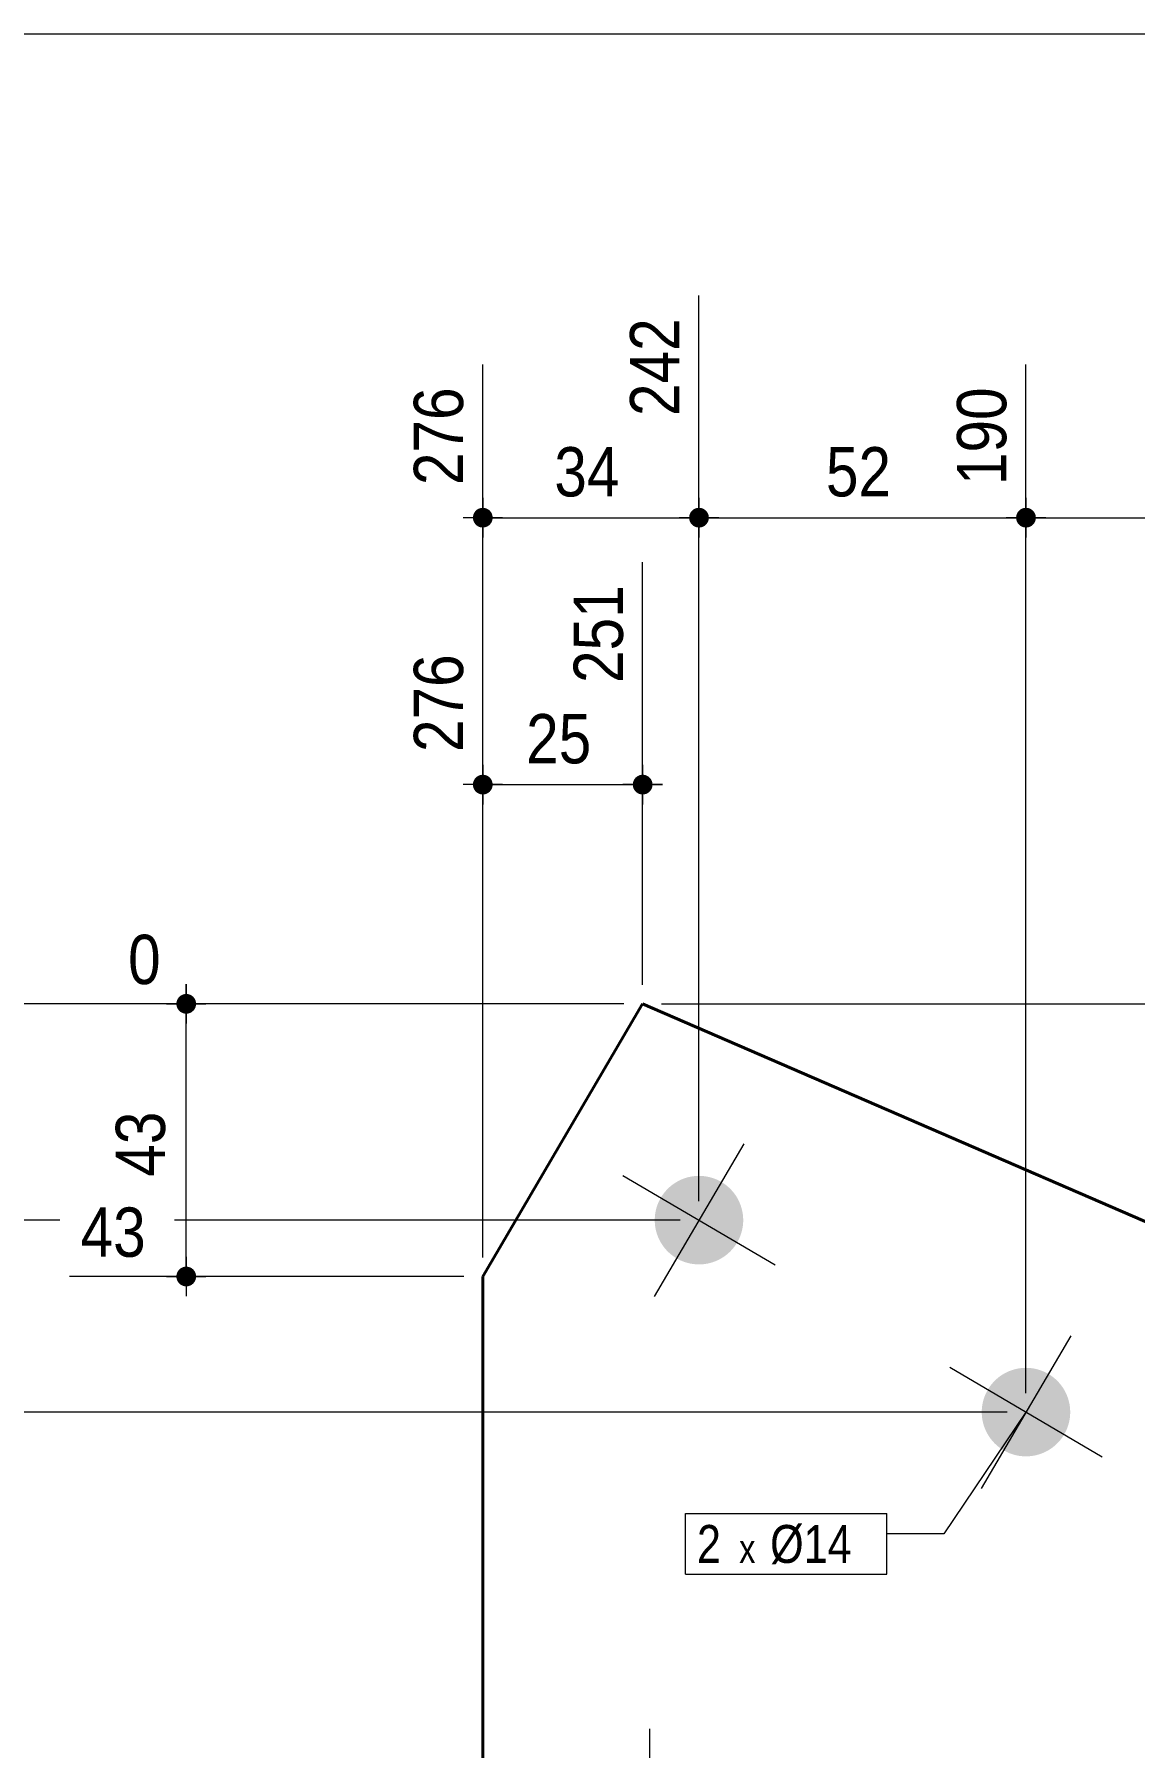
# Model space of a CAD drawing. Header units: millimetres. Extents: x 2 to 287, y 5 to 195.
# Drawn here: x 75.7 to 133.8, y 104.7 to 195 of the extents above; entities that cross this region are included whole.
import ezdxf

# ---------------------------------------------------------------- set-up
doc = ezdxf.new("R2010")
doc.units = ezdxf.units.MM
for name, color, linetype, lineweight in [('Boulon', 7, 'Continuous', 0), ('Cotation', 7, 'Continuous', 0), ('Désignation boulon', 3, 'Continuous', 0), ('Feuille dessin', 5, 'Continuous', 0), ('Piece', 2, 'Continuous', 0)]:
    doc.layers.add(name, color=color, linetype=linetype, lineweight=lineweight)
doc.styles.add('ARIAL', font='ARIAL.TTF')
doc.styles.add('COMIC_SANS_MS', font='COMIC.TTF')

# ---------------------------------------------------------------- blocks, each defined once
blk = doc.blocks.new('*A1')
at = {"layer": 'Boulon'}
for points in [[(109.541, 130.498), (109.493, 130.529), (109.445, 130.561), (109.399, 130.594), (109.353, 130.628), (109.308, 130.664), (109.264, 130.7), (109.22, 130.738), (109.178, 130.776), (109.137, 130.816), (109.096, 130.856), (109.057, 130.898), (109.019, 130.94), (108.981, 130.984), (108.945, 131.028), (108.91, 131.074), (108.876, 131.12), (108.843, 131.167), (108.812, 131.214), (108.781, 131.263), (108.752, 131.312), (108.724, 131.362), (108.697, 131.412), (108.671, 131.464), (108.647, 131.516), (108.624, 131.568), (108.602, 131.621), (108.582, 131.674), (108.562, 131.728), (108.545, 131.783), (108.528, 131.838), (108.513, 131.893), (108.499, 131.948), (108.487, 132.004), (108.476, 132.061), (108.466, 132.117), (108.458, 132.174), (108.451, 132.231), (108.446, 132.288), (108.442, 132.345), (108.439, 132.402), (108.438, 132.459), (108.438, 132.516), (108.44, 132.574), (108.443, 132.631), (108.447, 132.688), (108.453, 132.745), (108.46, 132.802), (108.468, 132.858), (108.478, 132.915), (108.49, 132.971), (108.502, 133.027), (108.516, 133.082), (108.532, 133.137), (108.549, 133.192), (108.567, 133.246), (108.586, 133.3), (108.607, 133.354), (108.629, 133.407), (108.652, 133.459), (108.677, 133.511), (108.703, 133.562), (108.73, 133.612), (108.759, 133.662), (108.788, 133.711), (108.819, 133.759), (108.851, 133.807), (108.884, 133.853), (108.918, 133.899), (108.954, 133.944), (108.99, 133.988), (109.028, 134.032), (109.066, 134.074), (109.106, 134.115), (109.146, 134.156), (109.188, 134.195), (109.23, 134.233), (109.274, 134.271), (109.318, 134.307), (109.364, 134.342), (109.41, 134.376), (109.457, 134.409), (109.504, 134.441), (109.553, 134.471), (109.602, 134.5), (109.652, 134.528), (109.702, 134.555), (109.754, 134.581), (109.805, 134.605), (109.858, 134.628), (109.911, 134.65), (109.964, 134.671), (110.018, 134.69), (110.073, 134.707), (110.128, 134.724), (110.183, 134.739), (110.238, 134.753), (110.294, 134.765), (110.351, 134.776), (110.407, 134.786), (110.464, 134.794), (110.521, 134.801), (110.578, 134.806), (110.635, 134.81), (110.692, 134.813), (110.749, 134.814), (110.806, 134.814), (110.864, 134.813), (110.921, 134.81), (110.978, 134.805), (111.035, 134.799), (111.092, 134.792), (111.148, 134.784), (111.205, 134.774), (111.261, 134.762), (111.317, 134.75), (111.372, 134.736), (111.427, 134.72), (111.482, 134.703), (111.536, 134.685), (111.59, 134.666), (111.644, 134.645), (111.697, 134.623), (111.749, 134.6), (111.801, 134.575), (111.852, 134.549), (111.902, 134.522), (111.952, 134.494), (112.001, 134.464), (112.049, 134.433), (112.097, 134.401), (112.143, 134.368), (112.189, 134.334), (112.234, 134.299), (112.278, 134.262), (112.322, 134.225), (112.364, 134.186), (112.405, 134.146), (112.446, 134.106), (112.485, 134.064), (112.523, 134.022), (112.561, 133.978), (112.597, 133.934), (112.632, 133.889), (112.666, 133.842), (112.699, 133.796), (112.731, 133.748), (112.761, 133.699), (112.79, 133.65), (112.818, 133.6), (112.845, 133.55), (112.871, 133.498), (112.895, 133.447), (112.918, 133.394), (112.94, 133.341), (112.961, 133.288), (112.98, 133.234), (112.997, 133.179), (113.014, 133.125), (113.029, 133.069), (113.043, 133.014), (113.055, 132.958), (113.066, 132.902), (113.076, 132.845), (113.084, 132.788), (113.091, 132.732), (113.096, 132.675), (113.1, 132.617), (113.103, 132.56), (113.104, 132.503), (113.104, 132.446), (113.103, 132.388), (113.1, 132.331), (113.095, 132.274), (113.089, 132.217), (113.082, 132.16), (113.074, 132.104), (113.064, 132.047), (113.052, 131.991), (113.04, 131.935), (113.026, 131.88), (113.01, 131.825), (112.993, 131.77), (112.975, 131.716), (112.956, 131.662), (112.935, 131.608), (112.913, 131.556), (112.89, 131.503), (112.865, 131.452), (112.839, 131.401), (112.812, 131.35), (112.784, 131.3), (112.754, 131.251), (112.723, 131.203), (112.691, 131.156), (112.658, 131.109), (112.624, 131.063), (112.589, 131.018), (112.552, 130.974), (112.515, 130.93), (112.476, 130.888), (112.436, 130.847), (112.396, 130.806), (112.354, 130.767), (112.312, 130.729), (112.268, 130.691), (112.224, 130.655), (112.179, 130.62), (112.132, 130.586), (112.086, 130.553), (112.038, 130.522), (111.989, 130.491), (111.94, 130.462), (111.89, 130.434), (111.84, 130.407), (111.788, 130.381), (111.737, 130.357), (111.684, 130.334), (111.631, 130.312), (111.578, 130.292), (111.524, 130.272), (111.469, 130.255), (111.414, 130.238), (111.359, 130.223), (111.304, 130.209), (111.248, 130.197), (111.192, 130.186), (111.135, 130.176), (111.078, 130.168), (111.022, 130.161), (110.965, 130.156), (110.907, 130.152), (110.85, 130.149), (110.793, 130.148), (110.736, 130.148), (110.678, 130.15), (110.621, 130.153), (110.564, 130.157), (110.507, 130.163), (110.45, 130.17), (110.394, 130.178), (110.337, 130.188), (110.281, 130.2), (110.225, 130.212), (110.17, 130.227), (110.115, 130.242), (110.06, 130.259), (110.006, 130.277), (109.952, 130.296), (109.898, 130.317), (109.846, 130.339), (109.793, 130.362), (109.742, 130.387), (109.691, 130.413), (109.64, 130.44), (109.59, 130.469)], [(126.792, 120.378), (126.743, 120.408), (126.696, 120.44), (126.649, 120.474), (126.603, 120.508), (126.558, 120.543), (126.514, 120.58), (126.471, 120.617), (126.429, 120.656), (126.387, 120.695), (126.347, 120.736), (126.307, 120.778), (126.269, 120.82), (126.232, 120.864), (126.196, 120.908), (126.16, 120.953), (126.127, 120.999), (126.094, 121.046), (126.062, 121.094), (126.031, 121.142), (126.002, 121.192), (125.974, 121.241), (125.947, 121.292), (125.922, 121.343), (125.897, 121.395), (125.874, 121.448), (125.852, 121.5), (125.832, 121.554), (125.813, 121.608), (125.795, 121.662), (125.779, 121.717), (125.764, 121.772), (125.75, 121.828), (125.737, 121.884), (125.726, 121.94), (125.717, 121.997), (125.708, 122.053), (125.702, 122.11), (125.696, 122.167), (125.692, 122.224), (125.69, 122.281), (125.688, 122.339), (125.688, 122.396), (125.69, 122.453), (125.693, 122.51), (125.697, 122.568), (125.703, 122.625), (125.71, 122.681), (125.719, 122.738), (125.729, 122.794), (125.74, 122.85), (125.753, 122.906), (125.767, 122.962), (125.782, 123.017), (125.799, 123.072), (125.817, 123.126), (125.837, 123.18), (125.857, 123.233), (125.88, 123.286), (125.903, 123.338), (125.928, 123.39), (125.953, 123.441), (125.981, 123.492), (126.009, 123.541), (126.039, 123.59), (126.069, 123.639), (126.101, 123.686), (126.134, 123.733), (126.169, 123.779), (126.204, 123.824), (126.24, 123.868), (126.278, 123.911), (126.317, 123.954), (126.356, 123.995), (126.397, 124.035), (126.438, 124.075), (126.481, 124.113), (126.524, 124.15), (126.569, 124.187), (126.614, 124.222), (126.66, 124.256), (126.707, 124.288), (126.755, 124.32), (126.803, 124.351), (126.852, 124.38), (126.902, 124.408), (126.953, 124.435), (127.004, 124.461), (127.056, 124.485), (127.108, 124.508), (127.161, 124.53), (127.215, 124.55), (127.269, 124.569), (127.323, 124.587), (127.378, 124.604), (127.433, 124.619), (127.489, 124.632), (127.545, 124.645), (127.601, 124.656), (127.657, 124.665), (127.714, 124.674), (127.771, 124.681), (127.828, 124.686), (127.885, 124.69), (127.942, 124.693), (128, 124.694), (128.057, 124.694), (128.114, 124.692), (128.171, 124.689), (128.228, 124.685), (128.285, 124.679), (128.342, 124.672), (128.399, 124.663), (128.455, 124.653), (128.511, 124.642), (128.567, 124.629), (128.623, 124.615), (128.678, 124.6), (128.733, 124.583), (128.787, 124.565), (128.841, 124.545), (128.894, 124.525), (128.947, 124.503), (128.999, 124.479), (129.051, 124.455), (129.102, 124.429), (129.152, 124.402), (129.202, 124.373), (129.251, 124.344), (129.3, 124.313), (129.347, 124.281), (129.394, 124.248), (129.44, 124.214), (129.485, 124.178), (129.529, 124.142), (129.572, 124.104), (129.614, 124.066), (129.656, 124.026), (129.696, 123.985), (129.736, 123.944), (129.774, 123.901), (129.811, 123.858), (129.847, 123.813), (129.882, 123.768), (129.916, 123.722), (129.949, 123.675), (129.981, 123.627), (130.011, 123.579), (130.041, 123.53), (130.069, 123.48), (130.096, 123.429), (130.121, 123.378), (130.146, 123.326), (130.169, 123.274), (130.19, 123.221), (130.211, 123.167), (130.23, 123.113), (130.248, 123.059), (130.264, 123.004), (130.279, 122.949), (130.293, 122.893), (130.306, 122.837), (130.317, 122.781), (130.326, 122.725), (130.334, 122.668), (130.341, 122.611), (130.347, 122.554), (130.351, 122.497), (130.353, 122.44), (130.355, 122.383), (130.355, 122.325), (130.353, 122.268), (130.35, 122.211), (130.346, 122.154), (130.34, 122.097), (130.333, 122.04), (130.324, 121.983), (130.314, 121.927), (130.303, 121.871), (130.29, 121.815), (130.276, 121.759), (130.261, 121.704), (130.244, 121.65), (130.226, 121.595), (130.206, 121.541), (130.186, 121.488), (130.163, 121.435), (130.14, 121.383), (130.115, 121.331), (130.09, 121.28), (130.062, 121.23), (130.034, 121.18), (130.004, 121.131), (129.974, 121.083), (129.942, 121.035), (129.909, 120.988), (129.874, 120.942), (129.839, 120.897), (129.803, 120.853), (129.765, 120.81), (129.726, 120.768), (129.687, 120.726), (129.646, 120.686), (129.605, 120.647), (129.562, 120.608), (129.519, 120.571), (129.474, 120.535), (129.429, 120.5), (129.383, 120.466), (129.336, 120.433), (129.288, 120.401), (129.24, 120.371), (129.191, 120.341), (129.141, 120.313), (129.09, 120.286), (129.039, 120.261), (128.987, 120.236), (128.935, 120.213), (128.882, 120.192), (128.828, 120.171), (128.774, 120.152), (128.72, 120.134), (128.665, 120.118), (128.61, 120.103), (128.554, 120.089), (128.498, 120.077), (128.442, 120.066), (128.386, 120.056), (128.329, 120.048), (128.272, 120.041), (128.215, 120.035), (128.158, 120.031), (128.101, 120.029), (128.043, 120.027), (127.986, 120.028), (127.929, 120.029), (127.872, 120.032), (127.815, 120.037), (127.758, 120.042), (127.701, 120.049), (127.644, 120.058), (127.588, 120.068), (127.532, 120.079), (127.476, 120.092), (127.42, 120.106), (127.365, 120.122), (127.31, 120.138), (127.256, 120.156), (127.202, 120.176), (127.149, 120.197), (127.096, 120.219), (127.044, 120.242), (126.992, 120.267), (126.941, 120.293), (126.891, 120.32), (126.841, 120.348)]]:
    blk.add_hatch(color=256, dxfattribs=at).paths.add_polyline_path(points, flags=17)
at = {"layer": 'Boulon', "linetype": 'Continuous', "lineweight": 0}
for p, q in [((113.132, 136.506), (108.41, 128.456)), ((106.746, 134.842), (114.796, 130.12)), ((130.383, 126.386), (125.66, 118.336)), ((123.996, 124.722), (132.047, 119.999))]:
    blk.add_line(p, q, dxfattribs=at)
blk = doc.blocks.new('*A2')
at = {"layer": 'Boulon', "linetype": 'Continuous', "lineweight": 0}
blk.add_line((108.165, 105.654), (108.165, 96.321), dxfattribs=at)
blk = doc.blocks.new('*A3')
at = {"layer": 'Piece', "color": 2, "linetype": 'Continuous', "lineweight": 40}
for p, q in [((107.799656, 143.884995), (99.366297, 129.509452)), ((191.498418, 107.655085), (107.799656, 143.884995)), ((99.366297, 129.509452), (99.366297, 74.321749))]:
    blk.add_line(p, q, dxfattribs=at)
blk = doc.blocks.new('*A4')
at = {"layer": 'Feuille dessin', "linetype": 'Continuous', "lineweight": 0}
blk.add_line((282, 195), (5, 195), dxfattribs=at)
blk = doc.blocks.new('*A9')
at = {"layer": 'Cotation'}
for points in [[(83.698, 143.366), (83.672, 143.367), (83.647, 143.371), (83.622, 143.375), (83.597, 143.381), (83.572, 143.387), (83.548, 143.395), (83.524, 143.405), (83.501, 143.415), (83.478, 143.426), (83.456, 143.439), (83.434, 143.453), (83.413, 143.467), (83.393, 143.483), (83.374, 143.5), (83.355, 143.517), (83.338, 143.536), (83.321, 143.555), (83.305, 143.575), (83.291, 143.596), (83.277, 143.618), (83.264, 143.64), (83.253, 143.663), (83.243, 143.686), (83.233, 143.71), (83.225, 143.734), (83.219, 143.759), (83.213, 143.784), (83.209, 143.809), (83.206, 143.834), (83.204, 143.859), (83.203, 143.885), (83.204, 143.911), (83.206, 143.936), (83.209, 143.961), (83.213, 143.986), (83.219, 144.011), (83.225, 144.036), (83.233, 144.06), (83.243, 144.084), (83.253, 144.107), (83.264, 144.13), (83.277, 144.152), (83.291, 144.174), (83.305, 144.195), (83.321, 144.215), (83.338, 144.234), (83.355, 144.253), (83.374, 144.27), (83.393, 144.287), (83.413, 144.303), (83.434, 144.317), (83.456, 144.331), (83.478, 144.344), (83.501, 144.355), (83.524, 144.365), (83.548, 144.375), (83.572, 144.383), (83.597, 144.389), (83.622, 144.395), (83.647, 144.399), (83.672, 144.402), (83.698, 144.404), (83.723, 144.405), (83.749, 144.404), (83.774, 144.402), (83.799, 144.399), (83.825, 144.395), (83.849, 144.389), (83.874, 144.383), (83.898, 144.375), (83.922, 144.365), (83.945, 144.355), (83.968, 144.344), (83.99, 144.331), (84.012, 144.317), (84.033, 144.303), (84.053, 144.287), (84.072, 144.27), (84.091, 144.253), (84.108, 144.234), (84.125, 144.215), (84.141, 144.195), (84.155, 144.174), (84.169, 144.152), (84.182, 144.13), (84.193, 144.107), (84.203, 144.084), (84.213, 144.06), (84.221, 144.036), (84.227, 144.011), (84.233, 143.986), (84.237, 143.961), (84.241, 143.936), (84.242, 143.911), (84.243, 143.885), (84.242, 143.859), (84.241, 143.834), (84.237, 143.809), (84.233, 143.784), (84.227, 143.759), (84.221, 143.734), (84.213, 143.71), (84.203, 143.686), (84.193, 143.663), (84.182, 143.64), (84.169, 143.618), (84.155, 143.596), (84.141, 143.575), (84.125, 143.555), (84.108, 143.536), (84.091, 143.517), (84.072, 143.5), (84.053, 143.483), (84.033, 143.467), (84.012, 143.453), (83.99, 143.439), (83.968, 143.426), (83.945, 143.415), (83.922, 143.405), (83.898, 143.395), (83.874, 143.387), (83.849, 143.381), (83.825, 143.375), (83.799, 143.371), (83.774, 143.367), (83.749, 143.366), (83.723, 143.365)], [(83.698, 128.99), (83.672, 128.992), (83.647, 128.995), (83.622, 128.999), (83.597, 129.005), (83.572, 129.012), (83.548, 129.02), (83.524, 129.029), (83.501, 129.039), (83.478, 129.051), (83.456, 129.063), (83.434, 129.077), (83.413, 129.092), (83.393, 129.107), (83.374, 129.124), (83.355, 129.142), (83.338, 129.16), (83.321, 129.18), (83.305, 129.2), (83.291, 129.221), (83.277, 129.242), (83.264, 129.264), (83.253, 129.287), (83.243, 129.31), (83.233, 129.334), (83.225, 129.359), (83.219, 129.383), (83.213, 129.408), (83.209, 129.433), (83.206, 129.458), (83.204, 129.484), (83.203, 129.509), (83.204, 129.535), (83.206, 129.56), (83.209, 129.586), (83.213, 129.611), (83.219, 129.636), (83.225, 129.66), (83.233, 129.685), (83.243, 129.708), (83.253, 129.732), (83.264, 129.755), (83.277, 129.777), (83.291, 129.798), (83.305, 129.819), (83.321, 129.839), (83.338, 129.859), (83.355, 129.877), (83.374, 129.895), (83.393, 129.911), (83.413, 129.927), (83.434, 129.942), (83.456, 129.955), (83.478, 129.968), (83.501, 129.98), (83.524, 129.99), (83.548, 129.999), (83.572, 130.007), (83.597, 130.014), (83.622, 130.019), (83.647, 130.024), (83.672, 130.027), (83.698, 130.029), (83.723, 130.029), (83.749, 130.029), (83.774, 130.027), (83.799, 130.024), (83.825, 130.019), (83.849, 130.014), (83.874, 130.007), (83.898, 129.999), (83.922, 129.99), (83.945, 129.98), (83.968, 129.968), (83.99, 129.955), (84.012, 129.942), (84.033, 129.927), (84.053, 129.911), (84.072, 129.895), (84.091, 129.877), (84.108, 129.859), (84.125, 129.839), (84.141, 129.819), (84.155, 129.798), (84.169, 129.777), (84.182, 129.755), (84.193, 129.732), (84.203, 129.708), (84.213, 129.685), (84.221, 129.66), (84.227, 129.636), (84.233, 129.611), (84.237, 129.586), (84.241, 129.56), (84.242, 129.535), (84.243, 129.509), (84.242, 129.484), (84.241, 129.458), (84.237, 129.433), (84.233, 129.408), (84.227, 129.383), (84.221, 129.359), (84.213, 129.334), (84.203, 129.31), (84.193, 129.287), (84.182, 129.264), (84.169, 129.242), (84.155, 129.221), (84.141, 129.2), (84.125, 129.18), (84.108, 129.16), (84.091, 129.142), (84.072, 129.124), (84.053, 129.107), (84.033, 129.092), (84.012, 129.077), (83.99, 129.063), (83.968, 129.051), (83.945, 129.039), (83.922, 129.029), (83.898, 129.02), (83.874, 129.012), (83.849, 129.005), (83.825, 128.999), (83.799, 128.995), (83.774, 128.992), (83.749, 128.99), (83.723, 128.989)]]:
    blk.add_hatch(color=256, dxfattribs=at).paths.add_polyline_path(points, flags=17)
at = {"layer": 'Cotation', "linetype": 'Continuous', "lineweight": 0}
for p, q in [((83.723, 144.925), (83.723, 142.845)), ((83.723, 143.885), (83.723, 144.925)), ((106.8, 143.885), (80.655, 143.885)), ((82.683, 143.885), (84.763, 143.885)), ((83.723, 129.509), (83.723, 143.885)), ((83.723, 130.549), (83.723, 128.469)), ((98.366, 129.509), (77.572, 129.509)), ((82.683, 129.509), (84.763, 129.509)), ((83.723, 129.509), (83.723, 128.469))]:
    blk.add_line(p, q, dxfattribs=at)
at = {"layer": 'Cotation'}
for p in [(83.723, 143.885), (83.723, 129.509)]:
    blk.add_point(p, dxfattribs=at)
at = {"layer": 'Cotation', "style": 'ARIAL', "width": 0.85}
for s, p in [('0', (80.655, 144.925)), ('43', (78.149, 130.549))]:
    blk.add_text(s, height=2.6, dxfattribs=at).set_placement(p)
blk.add_text('43', height=2.6, rotation=90.00021, dxfattribs=at).set_placement((82.603, 134.769))
blk = doc.blocks.new('*A11')
at = {"layer": 'Cotation', "linetype": 'Continuous', "lineweight": 0}
blk.add_line((108.8, 143.885), (205.435, 143.885), dxfattribs=at)
blk = doc.blocks.new('*A14')
at = {"layer": 'Cotation', "linetype": 'Continuous', "lineweight": 0}
blk.add_line((127.021, 122.361), (59.693, 122.361), dxfattribs=at)
blk = doc.blocks.new('*A15')
at = {"layer": 'Cotation', "linetype": 'Continuous', "lineweight": 0}
for p, q in [((77.052, 132.481), (59.693, 132.481)), ((109.771, 132.481), (83.103, 132.481)), ((127.021, 122.361), (59.693, 122.361))]:
    blk.add_line(p, q, dxfattribs=at)
blk = doc.blocks.new('*A16')
at = {"layer": 'Cotation'}
for points in [[(69.459, 143.366), (69.433, 143.367), (69.408, 143.371), (69.383, 143.375), (69.358, 143.381), (69.333, 143.387), (69.309, 143.395), (69.285, 143.405), (69.262, 143.415), (69.239, 143.426), (69.217, 143.439), (69.195, 143.453), (69.174, 143.467), (69.154, 143.483), (69.135, 143.5), (69.117, 143.517), (69.099, 143.536), (69.082, 143.555), (69.067, 143.575), (69.052, 143.596), (69.038, 143.618), (69.026, 143.64), (69.014, 143.663), (69.004, 143.686), (68.995, 143.71), (68.987, 143.734), (68.98, 143.759), (68.974, 143.784), (68.97, 143.809), (68.967, 143.834), (68.965, 143.859), (68.964, 143.885), (68.965, 143.911), (68.967, 143.936), (68.97, 143.961), (68.974, 143.986), (68.98, 144.011), (68.987, 144.036), (68.995, 144.06), (69.004, 144.084), (69.014, 144.107), (69.026, 144.13), (69.038, 144.152), (69.052, 144.174), (69.067, 144.195), (69.082, 144.215), (69.099, 144.234), (69.117, 144.253), (69.135, 144.27), (69.154, 144.287), (69.174, 144.303), (69.195, 144.317), (69.217, 144.331), (69.239, 144.344), (69.262, 144.355), (69.285, 144.365), (69.309, 144.375), (69.333, 144.383), (69.358, 144.389), (69.383, 144.395), (69.408, 144.399), (69.433, 144.402), (69.459, 144.404), (69.484, 144.405), (69.51, 144.404), (69.535, 144.402), (69.561, 144.399), (69.586, 144.395), (69.611, 144.389), (69.635, 144.383), (69.659, 144.375), (69.683, 144.365), (69.707, 144.355), (69.729, 144.344), (69.752, 144.331), (69.773, 144.317), (69.794, 144.303), (69.814, 144.287), (69.833, 144.27), (69.852, 144.253), (69.87, 144.234), (69.886, 144.215), (69.902, 144.195), (69.917, 144.174), (69.93, 144.152), (69.943, 144.13), (69.954, 144.107), (69.965, 144.084), (69.974, 144.06), (69.982, 144.036), (69.989, 144.011), (69.994, 143.986), (69.999, 143.961), (70.002, 143.936), (70.004, 143.911), (70.004, 143.885), (70.004, 143.859), (70.002, 143.834), (69.999, 143.809), (69.994, 143.784), (69.989, 143.759), (69.982, 143.734), (69.974, 143.71), (69.965, 143.686), (69.954, 143.663), (69.943, 143.64), (69.93, 143.618), (69.917, 143.596), (69.902, 143.575), (69.886, 143.555), (69.87, 143.536), (69.852, 143.517), (69.833, 143.5), (69.814, 143.483), (69.794, 143.467), (69.773, 143.453), (69.752, 143.439), (69.729, 143.426), (69.707, 143.415), (69.683, 143.405), (69.659, 143.395), (69.635, 143.387), (69.611, 143.381), (69.586, 143.375), (69.561, 143.371), (69.535, 143.367), (69.51, 143.366), (69.484, 143.365)], [(69.459, 131.962), (69.433, 131.964), (69.408, 131.967), (69.383, 131.971), (69.358, 131.977), (69.333, 131.983), (69.309, 131.991), (69.285, 132.001), (69.262, 132.011), (69.239, 132.022), (69.217, 132.035), (69.195, 132.049), (69.174, 132.063), (69.154, 132.079), (69.135, 132.096), (69.117, 132.113), (69.099, 132.132), (69.082, 132.151), (69.067, 132.171), (69.052, 132.192), (69.038, 132.214), (69.026, 132.236), (69.014, 132.259), (69.004, 132.282), (68.995, 132.306), (68.987, 132.33), (68.98, 132.355), (68.974, 132.38), (68.97, 132.405), (68.967, 132.43), (68.965, 132.456), (68.964, 132.481), (68.965, 132.507), (68.967, 132.532), (68.97, 132.557), (68.974, 132.583), (68.98, 132.607), (68.987, 132.632), (68.995, 132.656), (69.004, 132.68), (69.014, 132.703), (69.026, 132.726), (69.038, 132.748), (69.052, 132.77), (69.067, 132.791), (69.082, 132.811), (69.099, 132.83), (69.117, 132.849), (69.135, 132.866), (69.154, 132.883), (69.174, 132.899), (69.195, 132.913), (69.217, 132.927), (69.239, 132.94), (69.262, 132.951), (69.285, 132.961), (69.309, 132.971), (69.333, 132.979), (69.358, 132.985), (69.383, 132.991), (69.408, 132.995), (69.433, 132.999), (69.459, 133), (69.484, 133.001), (69.51, 133), (69.535, 132.999), (69.561, 132.995), (69.586, 132.991), (69.611, 132.985), (69.635, 132.979), (69.659, 132.971), (69.683, 132.961), (69.707, 132.951), (69.729, 132.94), (69.752, 132.927), (69.773, 132.913), (69.794, 132.899), (69.814, 132.883), (69.833, 132.866), (69.852, 132.849), (69.87, 132.83), (69.886, 132.811), (69.902, 132.791), (69.917, 132.77), (69.93, 132.748), (69.943, 132.726), (69.954, 132.703), (69.965, 132.68), (69.974, 132.656), (69.982, 132.632), (69.989, 132.607), (69.994, 132.583), (69.999, 132.557), (70.002, 132.532), (70.004, 132.507), (70.004, 132.481), (70.004, 132.456), (70.002, 132.43), (69.999, 132.405), (69.994, 132.38), (69.989, 132.355), (69.982, 132.33), (69.974, 132.306), (69.965, 132.282), (69.954, 132.259), (69.943, 132.236), (69.93, 132.214), (69.917, 132.192), (69.902, 132.171), (69.886, 132.151), (69.87, 132.132), (69.852, 132.113), (69.833, 132.096), (69.814, 132.079), (69.794, 132.063), (69.773, 132.049), (69.752, 132.035), (69.729, 132.022), (69.707, 132.011), (69.683, 132.001), (69.659, 131.991), (69.635, 131.983), (69.611, 131.977), (69.586, 131.971), (69.561, 131.967), (69.535, 131.964), (69.51, 131.962), (69.484, 131.961)]]:
    blk.add_hatch(color=256, dxfattribs=at).paths.add_polyline_path(points, flags=17)
at = {"layer": 'Cotation', "linetype": 'Continuous', "lineweight": 0}
for p, q in [((69.484, 144.925), (69.484, 142.845)), ((69.484, 143.885), (69.484, 144.925)), ((106.8, 143.885), (66.416, 143.885)), ((68.444, 143.885), (70.524, 143.885)), ((69.484, 132.481), (69.484, 143.885)), ((69.484, 133.521), (69.484, 131.441)), ((77.052, 132.481), (59.693, 132.481)), ((68.444, 132.481), (70.524, 132.481)), ((69.484, 132.481), (69.484, 131.441)), ((109.771, 132.481), (83.103, 132.481))]:
    blk.add_line(p, q, dxfattribs=at)
at = {"layer": 'Cotation'}
for p in [(69.484, 143.885), (69.484, 132.481)]:
    blk.add_point(p, dxfattribs=at)
at = {"layer": 'Cotation', "style": 'ARIAL', "width": 0.85}
blk.add_text('0', height=2.6, dxfattribs=at).set_placement((66.416, 144.925))
blk.add_text('34', height=2.6, rotation=90.00021, dxfattribs=at).set_placement((68.364, 136.255))
blk = doc.blocks.new('*A17')
at = {"layer": 'Cotation'}
for points in [[(99.341, 154.923), (99.315, 154.924), (99.29, 154.928), (99.265, 154.932), (99.24, 154.937), (99.215, 154.944), (99.191, 154.952), (99.167, 154.961), (99.144, 154.972), (99.121, 154.983), (99.099, 154.996), (99.077, 155.01), (99.057, 155.024), (99.036, 155.04), (99.017, 155.057), (98.999, 155.074), (98.981, 155.093), (98.964, 155.112), (98.949, 155.132), (98.934, 155.153), (98.92, 155.175), (98.908, 155.197), (98.896, 155.22), (98.886, 155.243), (98.877, 155.267), (98.869, 155.291), (98.862, 155.316), (98.856, 155.34), (98.852, 155.366), (98.849, 155.391), (98.847, 155.416), (98.846, 155.442), (98.847, 155.467), (98.849, 155.493), (98.852, 155.518), (98.856, 155.543), (98.862, 155.568), (98.869, 155.593), (98.877, 155.617), (98.886, 155.641), (98.896, 155.664), (98.908, 155.687), (98.92, 155.709), (98.934, 155.731), (98.949, 155.752), (98.964, 155.772), (98.981, 155.791), (98.999, 155.81), (99.017, 155.827), (99.036, 155.844), (99.057, 155.86), (99.077, 155.874), (99.099, 155.888), (99.121, 155.9), (99.144, 155.912), (99.167, 155.922), (99.191, 155.931), (99.215, 155.94), (99.24, 155.946), (99.265, 155.952), (99.29, 155.956), (99.315, 155.959), (99.341, 155.961), (99.366, 155.962), (99.392, 155.961), (99.417, 155.959), (99.443, 155.956), (99.468, 155.952), (99.493, 155.946), (99.517, 155.94), (99.541, 155.931), (99.565, 155.922), (99.589, 155.912), (99.611, 155.9), (99.634, 155.888), (99.655, 155.874), (99.676, 155.86), (99.696, 155.844), (99.716, 155.827), (99.734, 155.81), (99.752, 155.791), (99.768, 155.772), (99.784, 155.752), (99.799, 155.731), (99.812, 155.709), (99.825, 155.687), (99.836, 155.664), (99.847, 155.641), (99.856, 155.617), (99.864, 155.593), (99.871, 155.568), (99.876, 155.543), (99.881, 155.518), (99.884, 155.493), (99.886, 155.467), (99.886, 155.442), (99.886, 155.416), (99.884, 155.391), (99.881, 155.366), (99.876, 155.34), (99.871, 155.316), (99.864, 155.291), (99.856, 155.267), (99.847, 155.243), (99.836, 155.22), (99.825, 155.197), (99.812, 155.175), (99.799, 155.153), (99.784, 155.132), (99.768, 155.112), (99.752, 155.093), (99.734, 155.074), (99.716, 155.057), (99.696, 155.04), (99.676, 155.024), (99.655, 155.01), (99.634, 154.996), (99.611, 154.983), (99.589, 154.972), (99.565, 154.961), (99.541, 154.952), (99.517, 154.944), (99.493, 154.937), (99.468, 154.932), (99.443, 154.928), (99.417, 154.924), (99.392, 154.923), (99.366, 154.922)], [(107.774, 154.923), (107.749, 154.924), (107.723, 154.928), (107.698, 154.932), (107.673, 154.937), (107.649, 154.944), (107.624, 154.952), (107.601, 154.961), (107.577, 154.972), (107.555, 154.983), (107.532, 154.996), (107.511, 155.01), (107.49, 155.024), (107.47, 155.04), (107.45, 155.057), (107.432, 155.074), (107.414, 155.093), (107.398, 155.112), (107.382, 155.132), (107.367, 155.153), (107.354, 155.175), (107.341, 155.197), (107.33, 155.22), (107.319, 155.243), (107.31, 155.267), (107.302, 155.291), (107.295, 155.316), (107.29, 155.34), (107.285, 155.366), (107.282, 155.391), (107.28, 155.416), (107.28, 155.442), (107.28, 155.467), (107.282, 155.493), (107.285, 155.518), (107.29, 155.543), (107.295, 155.568), (107.302, 155.593), (107.31, 155.617), (107.319, 155.641), (107.33, 155.664), (107.341, 155.687), (107.354, 155.709), (107.367, 155.731), (107.382, 155.752), (107.398, 155.772), (107.414, 155.791), (107.432, 155.81), (107.45, 155.827), (107.47, 155.844), (107.49, 155.86), (107.511, 155.874), (107.532, 155.888), (107.555, 155.9), (107.577, 155.912), (107.601, 155.922), (107.624, 155.931), (107.649, 155.94), (107.673, 155.946), (107.698, 155.952), (107.723, 155.956), (107.749, 155.959), (107.774, 155.961), (107.8, 155.962), (107.825, 155.961), (107.851, 155.959), (107.876, 155.956), (107.901, 155.952), (107.926, 155.946), (107.951, 155.94), (107.975, 155.931), (107.999, 155.922), (108.022, 155.912), (108.045, 155.9), (108.067, 155.888), (108.089, 155.874), (108.109, 155.86), (108.13, 155.844), (108.149, 155.827), (108.167, 155.81), (108.185, 155.791), (108.202, 155.772), (108.217, 155.752), (108.232, 155.731), (108.246, 155.709), (108.258, 155.687), (108.27, 155.664), (108.28, 155.641), (108.289, 155.617), (108.297, 155.593), (108.304, 155.568), (108.31, 155.543), (108.314, 155.518), (108.317, 155.493), (108.319, 155.467), (108.32, 155.442), (108.319, 155.416), (108.317, 155.391), (108.314, 155.366), (108.31, 155.34), (108.304, 155.316), (108.297, 155.291), (108.289, 155.267), (108.28, 155.243), (108.27, 155.22), (108.258, 155.197), (108.246, 155.175), (108.232, 155.153), (108.217, 155.132), (108.202, 155.112), (108.185, 155.093), (108.167, 155.074), (108.149, 155.057), (108.13, 155.04), (108.109, 155.024), (108.089, 155.01), (108.067, 154.996), (108.045, 154.983), (108.022, 154.972), (107.999, 154.961), (107.975, 154.952), (107.951, 154.944), (107.926, 154.937), (107.901, 154.932), (107.876, 154.928), (107.851, 154.924), (107.825, 154.923), (107.8, 154.922)]]:
    blk.add_hatch(color=256, dxfattribs=at).paths.add_polyline_path(points, flags=17)
at = {"layer": 'Cotation', "linetype": 'Continuous', "lineweight": 0}
for p, q in [((107.8, 144.885), (107.8, 167.161)), ((99.366, 130.509), (99.366, 163.521)), ((99.366, 156.482), (99.366, 154.402)), ((107.8, 156.482), (107.8, 154.402)), ((100.406, 155.442), (98.326, 155.442)), ((99.366, 155.442), (98.326, 155.442)), ((99.366, 155.442), (107.8, 155.442)), ((108.84, 155.442), (106.76, 155.442)), ((107.8, 155.442), (108.84, 155.442))]:
    blk.add_line(p, q, dxfattribs=at)
at = {"layer": 'Cotation'}
for p in [(99.366, 155.442), (107.8, 155.442)]:
    blk.add_point(p, dxfattribs=at)
at = {"layer": 'Cotation', "style": 'ARIAL', "width": 0.85}
for s, p in [('251', (106.76, 160.799)), ('276', (98.326, 157.159))]:
    blk.add_text(s, height=2.6, rotation=90.00021, dxfattribs=at).set_placement(p)
blk.add_text('25', height=2.6, dxfattribs=at).set_placement((101.655, 156.562))
blk = doc.blocks.new('*A18')
at = {"layer": 'Cotation'}
for points in [[(99.341, 168.995), (99.315, 168.997), (99.29, 169), (99.265, 169.005), (99.24, 169.01), (99.215, 169.017), (99.191, 169.025), (99.167, 169.034), (99.144, 169.045), (99.121, 169.056), (99.099, 169.069), (99.077, 169.082), (99.057, 169.097), (99.036, 169.113), (99.017, 169.129), (98.999, 169.147), (98.981, 169.165), (98.964, 169.185), (98.949, 169.205), (98.934, 169.226), (98.92, 169.247), (98.908, 169.27), (98.896, 169.292), (98.886, 169.316), (98.877, 169.339), (98.869, 169.364), (98.862, 169.388), (98.856, 169.413), (98.852, 169.438), (98.849, 169.464), (98.847, 169.489), (98.846, 169.515), (98.847, 169.54), (98.849, 169.566), (98.852, 169.591), (98.856, 169.616), (98.862, 169.641), (98.869, 169.666), (98.877, 169.69), (98.886, 169.714), (98.896, 169.737), (98.908, 169.76), (98.92, 169.782), (98.934, 169.804), (98.949, 169.824), (98.964, 169.845), (98.981, 169.864), (98.999, 169.882), (99.017, 169.9), (99.036, 169.917), (99.057, 169.932), (99.077, 169.947), (99.099, 169.961), (99.121, 169.973), (99.144, 169.985), (99.167, 169.995), (99.191, 170.004), (99.215, 170.012), (99.24, 170.019), (99.265, 170.025), (99.29, 170.029), (99.315, 170.032), (99.341, 170.034), (99.366, 170.035), (99.392, 170.034), (99.417, 170.032), (99.443, 170.029), (99.468, 170.025), (99.493, 170.019), (99.517, 170.012), (99.541, 170.004), (99.565, 169.995), (99.589, 169.985), (99.611, 169.973), (99.634, 169.961), (99.655, 169.947), (99.676, 169.932), (99.696, 169.917), (99.716, 169.9), (99.734, 169.882), (99.752, 169.864), (99.768, 169.845), (99.784, 169.824), (99.799, 169.804), (99.812, 169.782), (99.825, 169.76), (99.836, 169.737), (99.847, 169.714), (99.856, 169.69), (99.864, 169.666), (99.871, 169.641), (99.876, 169.616), (99.881, 169.591), (99.884, 169.566), (99.886, 169.54), (99.886, 169.515), (99.886, 169.489), (99.884, 169.464), (99.881, 169.438), (99.876, 169.413), (99.871, 169.388), (99.864, 169.364), (99.856, 169.339), (99.847, 169.316), (99.836, 169.292), (99.825, 169.27), (99.812, 169.247), (99.799, 169.226), (99.784, 169.205), (99.768, 169.185), (99.752, 169.165), (99.734, 169.147), (99.716, 169.129), (99.696, 169.113), (99.676, 169.097), (99.655, 169.082), (99.634, 169.069), (99.611, 169.056), (99.589, 169.045), (99.565, 169.034), (99.541, 169.025), (99.517, 169.017), (99.493, 169.01), (99.468, 169.005), (99.443, 169), (99.417, 168.997), (99.392, 168.995), (99.366, 168.995)], [(110.746, 168.995), (110.72, 168.997), (110.695, 169), (110.67, 169.005), (110.645, 169.01), (110.62, 169.017), (110.596, 169.025), (110.572, 169.034), (110.549, 169.045), (110.526, 169.056), (110.504, 169.069), (110.482, 169.082), (110.461, 169.097), (110.441, 169.113), (110.422, 169.129), (110.403, 169.147), (110.386, 169.165), (110.369, 169.185), (110.353, 169.205), (110.339, 169.226), (110.325, 169.247), (110.312, 169.27), (110.301, 169.292), (110.291, 169.316), (110.281, 169.339), (110.273, 169.364), (110.267, 169.388), (110.261, 169.413), (110.257, 169.438), (110.254, 169.464), (110.252, 169.489), (110.251, 169.515), (110.252, 169.54), (110.254, 169.566), (110.257, 169.591), (110.261, 169.616), (110.267, 169.641), (110.273, 169.666), (110.281, 169.69), (110.291, 169.714), (110.301, 169.737), (110.312, 169.76), (110.325, 169.782), (110.339, 169.804), (110.353, 169.824), (110.369, 169.845), (110.386, 169.864), (110.403, 169.882), (110.422, 169.9), (110.441, 169.917), (110.461, 169.932), (110.482, 169.947), (110.504, 169.961), (110.526, 169.973), (110.549, 169.985), (110.572, 169.995), (110.596, 170.004), (110.62, 170.012), (110.645, 170.019), (110.67, 170.025), (110.695, 170.029), (110.72, 170.032), (110.746, 170.034), (110.771, 170.035), (110.797, 170.034), (110.822, 170.032), (110.847, 170.029), (110.873, 170.025), (110.897, 170.019), (110.922, 170.012), (110.946, 170.004), (110.97, 169.995), (110.993, 169.985), (111.016, 169.973), (111.038, 169.961), (111.06, 169.947), (111.081, 169.932), (111.101, 169.917), (111.12, 169.9), (111.139, 169.882), (111.156, 169.864), (111.173, 169.845), (111.189, 169.824), (111.203, 169.804), (111.217, 169.782), (111.23, 169.76), (111.241, 169.737), (111.251, 169.714), (111.261, 169.69), (111.269, 169.666), (111.275, 169.641), (111.281, 169.616), (111.285, 169.591), (111.289, 169.566), (111.29, 169.54), (111.291, 169.515), (111.29, 169.489), (111.289, 169.464), (111.285, 169.438), (111.281, 169.413), (111.275, 169.388), (111.269, 169.364), (111.261, 169.339), (111.251, 169.316), (111.241, 169.292), (111.23, 169.27), (111.217, 169.247), (111.203, 169.226), (111.189, 169.205), (111.173, 169.185), (111.156, 169.165), (111.139, 169.147), (111.12, 169.129), (111.101, 169.113), (111.081, 169.097), (111.06, 169.082), (111.038, 169.069), (111.016, 169.056), (110.993, 169.045), (110.97, 169.034), (110.946, 169.025), (110.922, 169.017), (110.897, 169.01), (110.873, 169.005), (110.847, 169), (110.822, 168.997), (110.797, 168.995), (110.771, 168.995)]]:
    blk.add_hatch(color=256, dxfattribs=at).paths.add_polyline_path(points, flags=17)
at = {"layer": 'Cotation', "linetype": 'Continuous', "lineweight": 0}
for p, q in [((110.771, 133.481), (110.771, 181.234)), ((99.366, 130.509), (99.366, 177.594)), ((99.366, 170.555), (99.366, 168.475)), ((110.771, 170.555), (110.771, 168.475)), ((100.406, 169.515), (98.326, 169.515)), ((99.366, 169.515), (98.326, 169.515)), ((99.366, 169.515), (110.771, 169.515)), ((111.811, 169.515), (109.731, 169.515)), ((110.771, 169.515), (111.811, 169.515))]:
    blk.add_line(p, q, dxfattribs=at)
at = {"layer": 'Cotation'}
for p in [(99.366, 169.515), (110.771, 169.515)]:
    blk.add_point(p, dxfattribs=at)
at = {"layer": 'Cotation', "style": 'ARIAL', "width": 0.85}
for s, p in [('242', (109.731, 174.872)), ('276', (98.326, 171.232))]:
    blk.add_text(s, height=2.6, rotation=90.00021, dxfattribs=at).set_placement(p)
blk.add_text('34', height=2.6, dxfattribs=at).set_placement((103.14, 170.635))
blk = doc.blocks.new('*A19')
at = {"layer": 'Cotation'}
for points in [[(110.746, 168.995), (110.72, 168.997), (110.695, 169), (110.67, 169.005), (110.645, 169.01), (110.62, 169.017), (110.596, 169.025), (110.572, 169.034), (110.549, 169.045), (110.526, 169.056), (110.504, 169.069), (110.482, 169.082), (110.461, 169.097), (110.441, 169.113), (110.422, 169.129), (110.403, 169.147), (110.386, 169.165), (110.369, 169.185), (110.353, 169.205), (110.339, 169.226), (110.325, 169.247), (110.312, 169.27), (110.301, 169.292), (110.291, 169.316), (110.281, 169.339), (110.273, 169.364), (110.267, 169.388), (110.261, 169.413), (110.257, 169.438), (110.254, 169.464), (110.252, 169.489), (110.251, 169.515), (110.252, 169.54), (110.254, 169.566), (110.257, 169.591), (110.261, 169.616), (110.267, 169.641), (110.273, 169.666), (110.281, 169.69), (110.291, 169.714), (110.301, 169.737), (110.312, 169.76), (110.325, 169.782), (110.339, 169.804), (110.353, 169.824), (110.369, 169.845), (110.386, 169.864), (110.403, 169.882), (110.422, 169.9), (110.441, 169.917), (110.461, 169.932), (110.482, 169.947), (110.504, 169.961), (110.526, 169.973), (110.549, 169.985), (110.572, 169.995), (110.596, 170.004), (110.62, 170.012), (110.645, 170.019), (110.67, 170.025), (110.695, 170.029), (110.72, 170.032), (110.746, 170.034), (110.771, 170.035), (110.797, 170.034), (110.822, 170.032), (110.847, 170.029), (110.873, 170.025), (110.897, 170.019), (110.922, 170.012), (110.946, 170.004), (110.97, 169.995), (110.993, 169.985), (111.016, 169.973), (111.038, 169.961), (111.06, 169.947), (111.081, 169.932), (111.101, 169.917), (111.12, 169.9), (111.139, 169.882), (111.156, 169.864), (111.173, 169.845), (111.189, 169.824), (111.203, 169.804), (111.217, 169.782), (111.23, 169.76), (111.241, 169.737), (111.251, 169.714), (111.261, 169.69), (111.269, 169.666), (111.275, 169.641), (111.281, 169.616), (111.285, 169.591), (111.289, 169.566), (111.29, 169.54), (111.291, 169.515), (111.29, 169.489), (111.289, 169.464), (111.285, 169.438), (111.281, 169.413), (111.275, 169.388), (111.269, 169.364), (111.261, 169.339), (111.251, 169.316), (111.241, 169.292), (111.23, 169.27), (111.217, 169.247), (111.203, 169.226), (111.189, 169.205), (111.173, 169.185), (111.156, 169.165), (111.139, 169.147), (111.12, 169.129), (111.101, 169.113), (111.081, 169.097), (111.06, 169.082), (111.038, 169.069), (111.016, 169.056), (110.993, 169.045), (110.97, 169.034), (110.946, 169.025), (110.922, 169.017), (110.897, 169.01), (110.873, 169.005), (110.847, 169), (110.822, 168.997), (110.797, 168.995), (110.771, 168.995)], [(127.996, 168.995), (127.971, 168.997), (127.945, 169), (127.92, 169.005), (127.895, 169.01), (127.871, 169.017), (127.846, 169.025), (127.822, 169.034), (127.799, 169.045), (127.776, 169.056), (127.754, 169.069), (127.733, 169.082), (127.712, 169.097), (127.692, 169.113), (127.672, 169.129), (127.654, 169.147), (127.636, 169.165), (127.62, 169.185), (127.604, 169.205), (127.589, 169.226), (127.575, 169.247), (127.563, 169.27), (127.551, 169.292), (127.541, 169.316), (127.532, 169.339), (127.524, 169.364), (127.517, 169.388), (127.511, 169.413), (127.507, 169.438), (127.504, 169.464), (127.502, 169.489), (127.501, 169.515), (127.502, 169.54), (127.504, 169.566), (127.507, 169.591), (127.511, 169.616), (127.517, 169.641), (127.524, 169.666), (127.532, 169.69), (127.541, 169.714), (127.551, 169.737), (127.563, 169.76), (127.575, 169.782), (127.589, 169.804), (127.604, 169.824), (127.62, 169.845), (127.636, 169.864), (127.654, 169.882), (127.672, 169.9), (127.692, 169.917), (127.712, 169.932), (127.733, 169.947), (127.754, 169.961), (127.776, 169.973), (127.799, 169.985), (127.822, 169.995), (127.846, 170.004), (127.871, 170.012), (127.895, 170.019), (127.92, 170.025), (127.945, 170.029), (127.971, 170.032), (127.996, 170.034), (128.021, 170.035), (128.047, 170.034), (128.072, 170.032), (128.098, 170.029), (128.123, 170.025), (128.148, 170.019), (128.172, 170.012), (128.197, 170.004), (128.22, 169.995), (128.244, 169.985), (128.267, 169.973), (128.289, 169.961), (128.31, 169.947), (128.331, 169.932), (128.351, 169.917), (128.371, 169.9), (128.389, 169.882), (128.407, 169.864), (128.423, 169.845), (128.439, 169.824), (128.454, 169.804), (128.468, 169.782), (128.48, 169.76), (128.492, 169.737), (128.502, 169.714), (128.511, 169.69), (128.519, 169.666), (128.526, 169.641), (128.531, 169.616), (128.536, 169.591), (128.539, 169.566), (128.541, 169.54), (128.541, 169.515), (128.541, 169.489), (128.539, 169.464), (128.536, 169.438), (128.531, 169.413), (128.526, 169.388), (128.519, 169.364), (128.511, 169.339), (128.502, 169.316), (128.492, 169.292), (128.48, 169.27), (128.468, 169.247), (128.454, 169.226), (128.439, 169.205), (128.423, 169.185), (128.407, 169.165), (128.389, 169.147), (128.371, 169.129), (128.351, 169.113), (128.331, 169.097), (128.31, 169.082), (128.289, 169.069), (128.267, 169.056), (128.244, 169.045), (128.22, 169.034), (128.197, 169.025), (128.172, 169.017), (128.148, 169.01), (128.123, 169.005), (128.098, 169), (128.072, 168.997), (128.047, 168.995), (128.021, 168.995)]]:
    blk.add_hatch(color=256, dxfattribs=at).paths.add_polyline_path(points, flags=17)
at = {"layer": 'Cotation', "linetype": 'Continuous', "lineweight": 0}
for p, q in [((110.771, 133.481), (110.771, 181.234)), ((128.021, 123.361), (128.021, 177.594)), ((110.771, 170.555), (110.771, 168.475)), ((128.021, 170.555), (128.021, 168.475)), ((111.811, 169.515), (109.731, 169.515)), ((110.771, 169.515), (109.731, 169.515)), ((110.771, 169.515), (128.021, 169.515)), ((129.061, 169.515), (126.981, 169.515)), ((128.021, 169.515), (129.061, 169.515))]:
    blk.add_line(p, q, dxfattribs=at)
at = {"layer": 'Cotation'}
for p in [(110.771, 169.515), (128.021, 169.515)]:
    blk.add_point(p, dxfattribs=at)
at = {"layer": 'Cotation', "style": 'ARIAL', "width": 0.85}
blk.add_text('190', height=2.6, rotation=90.00021, dxfattribs=at).set_placement((126.981, 171.232))
blk.add_text('52', height=2.6, dxfattribs=at).set_placement((117.468, 170.635))
blk = doc.blocks.new('*A20')
at = {"layer": 'Cotation'}
blk.add_hatch(color=256, dxfattribs=at).paths.add_polyline_path([(127.996, 168.995), (127.971, 168.997), (127.945, 169), (127.92, 169.005), (127.895, 169.01), (127.871, 169.017), (127.846, 169.025), (127.822, 169.034), (127.799, 169.045), (127.776, 169.056), (127.754, 169.069), (127.733, 169.082), (127.712, 169.097), (127.692, 169.113), (127.672, 169.129), (127.654, 169.147), (127.636, 169.165), (127.62, 169.185), (127.604, 169.205), (127.589, 169.226), (127.575, 169.247), (127.563, 169.27), (127.551, 169.292), (127.541, 169.316), (127.532, 169.339), (127.524, 169.364), (127.517, 169.388), (127.511, 169.413), (127.507, 169.438), (127.504, 169.464), (127.502, 169.489), (127.501, 169.515), (127.502, 169.54), (127.504, 169.566), (127.507, 169.591), (127.511, 169.616), (127.517, 169.641), (127.524, 169.666), (127.532, 169.69), (127.541, 169.714), (127.551, 169.737), (127.563, 169.76), (127.575, 169.782), (127.589, 169.804), (127.604, 169.824), (127.62, 169.845), (127.636, 169.864), (127.654, 169.882), (127.672, 169.9), (127.692, 169.917), (127.712, 169.932), (127.733, 169.947), (127.754, 169.961), (127.776, 169.973), (127.799, 169.985), (127.822, 169.995), (127.846, 170.004), (127.871, 170.012), (127.895, 170.019), (127.92, 170.025), (127.945, 170.029), (127.971, 170.032), (127.996, 170.034), (128.021, 170.035), (128.047, 170.034), (128.072, 170.032), (128.098, 170.029), (128.123, 170.025), (128.148, 170.019), (128.172, 170.012), (128.197, 170.004), (128.22, 169.995), (128.244, 169.985), (128.267, 169.973), (128.289, 169.961), (128.31, 169.947), (128.331, 169.932), (128.351, 169.917), (128.371, 169.9), (128.389, 169.882), (128.407, 169.864), (128.423, 169.845), (128.439, 169.824), (128.454, 169.804), (128.468, 169.782), (128.48, 169.76), (128.492, 169.737), (128.502, 169.714), (128.511, 169.69), (128.519, 169.666), (128.526, 169.641), (128.531, 169.616), (128.536, 169.591), (128.539, 169.566), (128.541, 169.54), (128.541, 169.515), (128.541, 169.489), (128.539, 169.464), (128.536, 169.438), (128.531, 169.413), (128.526, 169.388), (128.519, 169.364), (128.511, 169.339), (128.502, 169.316), (128.492, 169.292), (128.48, 169.27), (128.468, 169.247), (128.454, 169.226), (128.439, 169.205), (128.423, 169.185), (128.407, 169.165), (128.389, 169.147), (128.371, 169.129), (128.351, 169.113), (128.331, 169.097), (128.31, 169.082), (128.289, 169.069), (128.267, 169.056), (128.244, 169.045), (128.22, 169.034), (128.197, 169.025), (128.172, 169.017), (128.148, 169.01), (128.123, 169.005), (128.098, 169), (128.072, 168.997), (128.047, 168.995), (128.021, 168.995)], flags=17)
at = {"layer": 'Cotation', "linetype": 'Continuous', "lineweight": 0}
for p, q in [((128.021, 123.361), (128.021, 177.594)), ((128.021, 170.555), (128.021, 168.475)), ((129.061, 169.515), (126.981, 169.515)), ((128.021, 169.515), (126.981, 169.515)), ((128.021, 169.515), (191.498, 169.515))]:
    blk.add_line(p, q, dxfattribs=at)
at = {"layer": 'Cotation'}
blk.add_point((128.021, 169.515), dxfattribs=at)
blk = doc.blocks.new('*A25')
at = {"layer": 'Désignation boulon', "linetype": 'Continuous', "lineweight": 0}
for p, q in [((128.02149, 122.360667), (123.681027, 115.942369)), ((110.065402, 117.009036), (120.681027, 117.009036)), ((110.065402, 113.809036), (110.065402, 117.009036)), ((120.681027, 113.809036), (120.681027, 117.009036)), ((123.681027, 115.942369), (120.681027, 115.942369)), ((110.065402, 113.809036), (120.681027, 113.809036))]:
    blk.add_line(p, q, dxfattribs=at)
at = {"layer": 'Désignation boulon', "style": 'COMIC_SANS_MS', "width": 0.85}
for s, height, p in [('2', 2, (110.665402, 114.409036)), ('Ø14', 2, (114.523995, 114.409036)), ('x', 1.5, (112.893331, 114.409036))]:
    blk.add_text(s, height=height, dxfattribs=at).set_placement(p)

msp = doc.modelspace()

# ---------------------------------------------------------------- block references
at = {"lineweight": 0}
for name in ['*A4', '*A18', '*A19', '*A20', '*A17', '*A16', '*A9', '*A11', '*A3', '*A1', '*A15', '*A14', '*A25', '*A2']:
    msp.add_blockref(name, (0, 0), dxfattribs=at)

doc.saveas('drawing.dxf')
